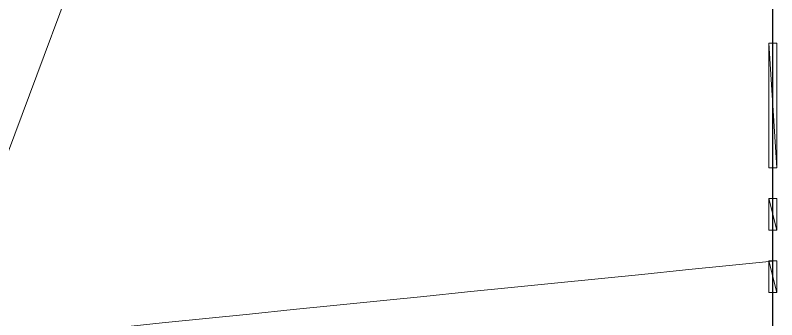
# Model space of a CAD drawing. Header units: inches. Extents: x -0.6 to 32.5, y 0.8 to 22.6.
# Drawn here: x 25.801 to 27.736, y 11.725 to 12.498 of the extents above; entities that cross this region are included whole.
import ezdxf

# ---------------------------------------------------------------- set-up
doc = ezdxf.new("R2010")
doc.units = ezdxf.units.IN
doc.header["$MEASUREMENT"] = 0
doc.layers.add('PDF_Geometry', color=7, linetype='Continuous', true_color=0xa5a5a5)

msp = doc.modelspace()

# ---------------------------------------------------------------- linework, layer by layer
at = {"layer": 'PDF_Geometry', "color": 7, "lineweight": 25}
msp.add_lwpolyline([(27.7256, 1.0256), (27.7256, 22.3439), (0.8839, 22.3439), (0.8839, 1.0256), (27.7256, 1.0256)], dxfattribs=at)
at = {"layer": 'PDF_Geometry', "color": 7, "lineweight": 0}
msp.add_lwpolyline([(27.7256, 9.3289), (27.7256, 15.9222), (0.8839, 15.9222), (0.8839, 9.3289), (27.7256, 9.3289)], dxfattribs=at)
at = {"layer": 'PDF_Geometry', "color": 7, "lineweight": 9}
msp.add_lwpolyline([(26.0472, 12.8589), (25.7406, 12.0389), (25.6339, 12.0306)], dxfattribs=at)
at = {"layer": 'PDF_Geometry', "color": 5, "lineweight": 0}
for points in [[(27.7356, 12.4272), (27.7156, 12.4272), (27.7356, 12.1106), (27.7356, 12.4272)], [(27.7156, 12.4272), (27.7356, 12.1106), (27.7156, 12.1106), (27.7156, 12.4272)], [(27.7356, 12.0322), (27.7156, 12.0322), (27.7356, 11.9522), (27.7356, 12.0322)], [(27.7156, 12.0322), (27.7356, 11.9522), (27.7156, 11.9522), (27.7156, 12.0322)], [(27.7356, 11.8739), (27.7156, 11.8739), (27.7356, 11.7939), (27.7356, 11.8739)], [(27.7156, 11.8739), (27.7356, 11.7939), (27.7156, 11.7939), (27.7156, 11.8739)]]:
    msp.add_lwpolyline(points, dxfattribs=at)
at = {"layer": 'PDF_Geometry', "color": 9, "lineweight": 5, "true_color": 0xbababa}
msp.add_arc((34.8942, -113.4496), 126.972, 93.234996, 101.368949, dxfattribs=at)
msp.add_arc((34.8942, -113.4496), 126.972, 93.234996, 101.368949, dxfattribs=at)
at = {"layer": 'PDF_Geometry', "lineweight": 0}
msp.add_arc((156.3493, -1268.6874), 1287.0043, 95.7357658, 96.3701591, dxfattribs=at)

doc.saveas('drawing.dxf')
